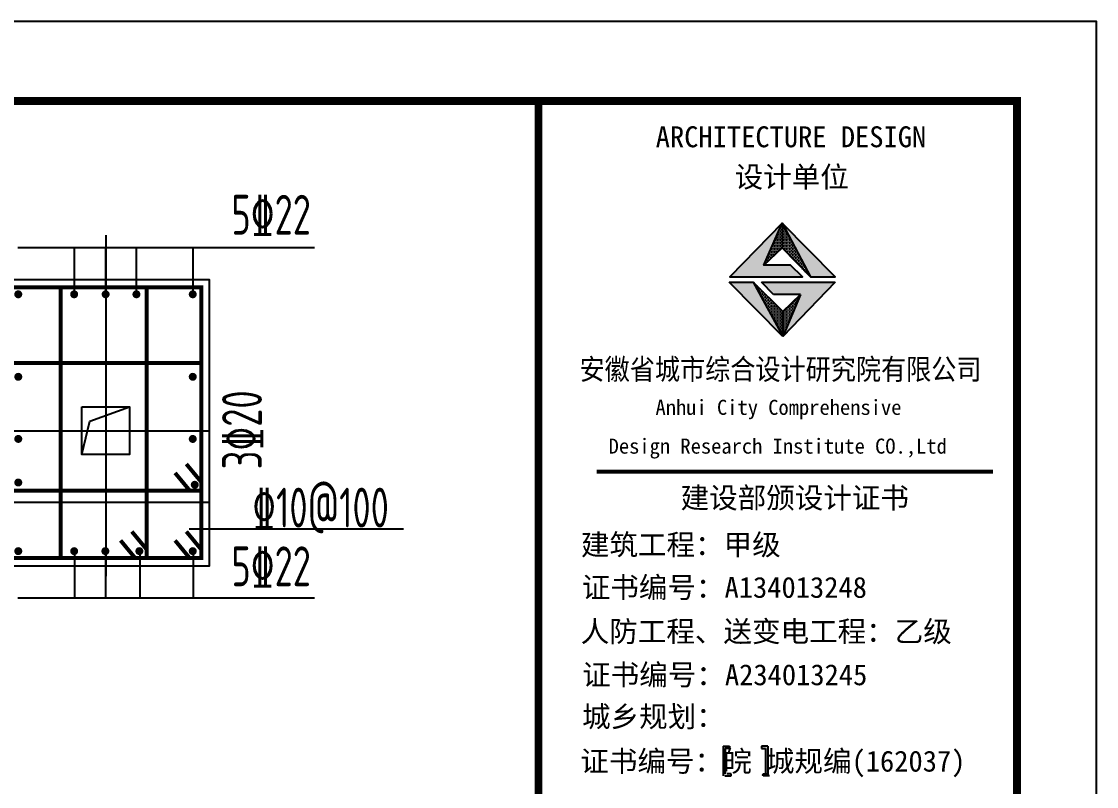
# Model space of a CAD drawing. Extents: x 69728788 to 150163257, y 20675998 to 43663798.
# Drawn here: x 75135621 to 75162631, y 21707068 to 21726288 of the extents above; entities that cross this region are included whole.
import ezdxf
from ezdxf.enums import TextEntityAlignment as Align

# ---------------------------------------------------------------- set-up
doc = ezdxf.new("R2010")
doc.units = 0
doc.header["$LTSCALE"] = 1000
doc.header["$MEASUREMENT"] = 0
doc.linetypes.add('DOTE', pattern=[2.42, 2, -0.2, 0.02, -0.2])
for name, color, linetype in [('03', 3, 'CONTINUOUS'), ('DOTE', 251, 'DOTE'), ('PUB_TEXT', 7, 'CONTINUOUS'), ('PUB_TITLE', 4, 'CONTINUOUS'), ('REIN', 1, 'CONTINUOUS'), ('S_BEAMDIMMASS', 2, 'CONTINUOUS'), ('图框', 253, 'CONTINUOUS'), ('柱', 2, 'CONTINUOUS')]:
    doc.layers.add(name, color=color, linetype=linetype)
doc.styles.add('TSSD_Rein', font='atssdeng.shx', dxfattribs={"width": 0.7, "bigfont": 'atssdchn.shx'})
doc.styles.add('黑体', font='simhei.ttf', dxfattribs={"width": 0.6, "height": 4.3})

# ---------------------------------------------------------------- blocks, each defined once
blk = doc.blocks.new('85623')
at = {"layer": 'DOTE', "color": 251, "linetype": 'DOTE'}
for p, q in [((75337210.2, 21698372), (75337210.2, 21697301)), ((75336885.2, 21697758.4), (75337535.2, 21697758.4)), ((75336885.2, 21697533.4), (75337535.2, 21697533.4))]:
    blk.add_line(p, q, dxfattribs=at)
at = {"layer": 'PUB_TEXT'}
for p, q in [((75336933.6, 21698333.4), (75337865.7, 21698333.4)), ((75337111.5, 21698186.7), (75337111.5, 21698333.4)), ((75337210.4, 21698186.7), (75337210.4, 21698333.4)), ((75337306.8, 21698186.7), (75337306.8, 21698333.4)), ((75337484.9, 21698186.7), (75337484.9, 21698333.4)), ((75337472.5, 21697450.4), (75338145.3, 21697450.4)), ((75337111.5, 21697380.1), (75337111.5, 21697233.4)), ((75337209.5, 21697380.1), (75337209.5, 21697233.4)), ((75337317, 21697380.1), (75337317, 21697233.4)), ((75337484.9, 21697380.1), (75337484.9, 21697233.4)), ((75336933.6, 21697233.4), (75337865.7, 21697233.4))]:
    blk.add_line(p, q, dxfattribs=at)
blk.add_lwpolyline([(75337135.2, 21697833.4), (75337285.2, 21697833.4), (75337285.2, 21697683.4), (75337135.2, 21697683.4)], close=True, dxfattribs=at)
blk.add_lwpolyline([(75337135.2, 21697683.4), (75337160.1, 21697788.4), (75337285.2, 21697833.4)], dxfattribs=at)
at = {"layer": 'REIN', "const_width": 12.5}
for points in [[(75336910.2, 21698208.4), (75337510.2, 21698208.4), (75337510.2, 21697358.4), (75336910.2, 21697358.4)], [(75337068.8, 21698208.4), (75337339, 21698208.4), (75337339, 21697358.4), (75337068.8, 21697358.4)], [(75336910.2, 21697970.5), (75337510.2, 21697970.5), (75337510.2, 21697570.5), (75336910.2, 21697570.5)]]:
    blk.add_lwpolyline(points, close=True, dxfattribs=at)
for points in [[(75336941.6, 21698186.7, 1), (75336929.1, 21698186.7, 1)], [(75337117.1, 21698186.7, 1), (75337104.6, 21698186.7, 1)], [(75337216, 21698186.7, 1), (75337203.5, 21698186.7, 1)], [(75337312.7, 21698186.7, 1), (75337300.2, 21698186.7, 1)], [(75337489.6, 21698186.7, 1), (75337477.1, 21698186.7, 1)], [(75336941.6, 21697927.6, -1), (75336929.1, 21697927.6, -1)], [(75337489.6, 21697927.6, -1), (75337477.1, 21697927.6, -1)], [(75336941.6, 21697732.5, -1), (75336929.1, 21697732.5, -1)], [(75337489.6, 21697732.5, -1), (75337477.1, 21697732.5, -1)], [(75336941.6, 21697595.6, -1), (75336929.1, 21697595.6, -1)], [(75337495.9, 21697588.5, -1), (75337483.4, 21697588.5, -1)], [(75336941.6, 21697380.1, -1), (75336929.1, 21697380.1, -1)], [(75337117.1, 21697380.1, -1), (75337104.6, 21697380.1, -1)], [(75337215.1, 21697380.1, -1), (75337202.6, 21697380.1, -1)], [(75337321.9, 21697380.1, -1), (75337309.4, 21697380.1, -1)], [(75337489.6, 21697380.1, -1), (75337477.1, 21697380.1, -1)]]:
    blk.add_lwpolyline(points, format="xyb", close=True, dxfattribs=at)
for points in [[(75337510.6, 21697596.5), (75337463.2, 21697653.7)], [(75337475.2, 21697568.6), (75337427.8, 21697625.8)], [(75337339.4, 21697384.4), (75337292, 21697441.6)], [(75337510.6, 21697384.4), (75337463.2, 21697441.6)], [(75337304, 21697356.5), (75337256.6, 21697413.7)], [(75337475.2, 21697356.5), (75337427.8, 21697413.7)]]:
    blk.add_lwpolyline(points, dxfattribs=at)
at = {"layer": '柱'}
blk.add_lwpolyline([(75336885.2, 21698233.4), (75337535.2, 21698233.4), (75337535.2, 21697333.4), (75336885.2, 21697333.4)], close=True, dxfattribs=at)
at = {"layer": 'S_BEAMDIMMASS', "style": 'TSSD_Rein', "width": 0.7}
for s, p in [('5%%13222', (75337729.5, 21698436.6)), ('%%13210@100', (75337884.7, 21697517.6)), ('5%%13222', (75337729.5, 21697332.5))]:
    blk.add_text(s, height=125, dxfattribs=at).set_placement(p, align=Align.MIDDLE)
blk.add_text('3%%13220', height=125, rotation=90, dxfattribs=at).set_placement((75337637.8, 21697761), align=Align.MIDDLE)

msp = doc.modelspace()

# ---------------------------------------------------------------- hatches: boundary and pattern name
at = {"layer": '图框'}
for color, points in [(1, [(75154273.6, 21720167.5), (75154728.8, 21721223.6), (75153416.1, 21719874.4), (75155243.9, 21719874.4), (75154940.7, 21720167.5)]), (1, [(75155446.1, 21719868.8), (75156064.9, 21719868.8), (75154728.8, 21721223.6)]), (1, [(75154008, 21719738.6), (75153401.1, 21719738.6), (75154746.6, 21718371.9)]), (1, [(75154217.3, 21719742.6), (75154515.8, 21719429.4), (75155191.9, 21719429.4), (75154746.6, 21718371.9), (75156065.9, 21719742.6)]), (4, [(75153303.5, 21708026.3), (75153406.1, 21708026.3), (75153406.1, 21708077.5), (75153358.7, 21708077.5), (75153248.3, 21708077.5), (75153248.3, 21707332.8), (75153358.7, 21707332.8), (75153406.1, 21707332.8), (75153406.1, 21707384), (75153303.5, 21707384)]), (4, [(75154313.5, 21707384), (75154210.9, 21707384), (75154210.9, 21707332.8), (75154258.3, 21707332.8), (75154368.7, 21707332.8), (75154368.7, 21708077.5), (75154258.3, 21708077.5), (75154210.9, 21708077.5), (75154210.9, 21708026.3), (75154313.5, 21708026.3)])]:
    msp.add_hatch(color=color, dxfattribs=at).paths.add_polyline_path(points)
h = msp.add_hatch(dxfattribs=at)
h.set_pattern_fill('DOTS', color=256, scale=600, style=0)
h.set_pattern_definition([(0, (70596003.2, 23443323.27), (18.75, 37.5), [0, -37.5])])
h.paths.add_polyline_path([(75154746.6, 21718371.9), (75154746.6, 21719001.8), (75154008, 21719738.6)])
h.paths.add_polyline_path([(75155191.9, 21719429.4), (75154746.6, 21719001.8), (75154746.6, 21718371.9)])
h.paths.add_polyline_path([(75154728.8, 21721223.6), (75154728.8, 21720602.5), (75155446.1, 21719868.8)])
h.paths.add_polyline_path([(75154728.8, 21720602.5), (75154728.8, 21721223.6), (75154273.6, 21720167.5)])

# ---------------------------------------------------------------- linework, layer by layer
at = {"layer": 'PUB_TITLE'}
msp.add_lwpolyline([(75043830.5, 21642287.7), (75162630.5, 21642287.7), (75162630.5, 21726287.7), (75043830.5, 21726287.7)], close=True, dxfattribs=at)
at = {"layer": 'PUB_TITLE', "const_width": 200}
msp.add_lwpolyline([(75048830.5, 21644287.7), (75160630.5, 21644287.7), (75160630.5, 21724287.7), (75048830.5, 21724287.7)], close=True, dxfattribs=at)
at = {"layer": '图框'}
for p, q in [((75154273.6, 21720167.5), (75154728.8, 21721223.6)), ((75154728.8, 21721223.6), (75155446.1, 21719868.8)), ((75154746.6, 21718371.9), (75153401.1, 21719738.6)), ((75153401.1, 21719738.6), (75154008, 21719738.6)), ((75154746.6, 21718371.9), (75153401.1, 21719738.6)), ((75153401.1, 21719738.6), (75154008, 21719738.6)), ((75153401.1, 21719738.6), (75154008, 21719738.6)), ((75154746.6, 21719001.8), (75154008, 21719738.6)), ((75154217.3, 21719742.6), (75156065.9, 21719742.6)), ((75154515.8, 21719429.4), (75154217.3, 21719742.6)), ((75156065.9, 21719742.6), (75154746.6, 21718371.9)), ((75155191.9, 21719429.4), (75154515.8, 21719429.4)), ((75154746.6, 21719001.8), (75155191.9, 21719429.4)), ((75155191.9, 21719429.4), (75154746.6, 21718371.9)), ((75154746.6, 21718371.9), (75154746.6, 21719001.8)), ((75154746.6, 21718371.9), (75154746.6, 21719001.8)), ((75154746.6, 21718371.9), (75154746.6, 21719001.8))]:
    msp.add_line(p, q, dxfattribs=at)
at = {"layer": '图框', "color": 1}
for p, q in [((75154746.6, 21718371.9), (75153401.1, 21719738.6)), ((75154008, 21719738.6), (75154746.6, 21718371.9))]:
    msp.add_line(p, q, dxfattribs=at)
at = {"layer": '图框', "color": 4}
for p, q in [((75153248.3, 21708077.5), (75153358.7, 21708077.5)), ((75153248.3, 21708077.5), (75153248.3, 21707332.8)), ((75153406.1, 21708026.3), (75153303.5, 21708026.3)), ((75153303.5, 21708026.3), (75153303.5, 21707384)), ((75153358.7, 21708077.5), (75153406.1, 21708077.5)), ((75153406.1, 21708077.5), (75153406.1, 21708026.3)), ((75154258.3, 21708077.5), (75154210.9, 21708077.5)), ((75154210.9, 21708077.5), (75154210.9, 21708026.3)), ((75154210.9, 21708026.3), (75154313.5, 21708026.3)), ((75154368.7, 21708077.5), (75154258.3, 21708077.5)), ((75154313.5, 21708026.3), (75154313.5, 21707384)), ((75154368.7, 21708077.5), (75154368.7, 21707332.8)), ((75153452, 21707384), (75153349.4, 21707384)), ((75153452, 21707332.8), (75153452, 21707384)), ((75154256.9, 21707332.8), (75154256.9, 21707384)), ((75154256.9, 21707384), (75154359.5, 21707384)), ((75153294.2, 21707332.8), (75153404.7, 21707332.8)), ((75153404.7, 21707332.8), (75153452, 21707332.8)), ((75154304.2, 21707332.8), (75154256.9, 21707332.8)), ((75154414.7, 21707332.8), (75154304.2, 21707332.8))]:
    msp.add_line(p, q, dxfattribs=at)
for points, const_width in [([(75148612, 21724287.7), (75148612, 21644287.7)], 197.2), ([(75150069.5, 21714975.7), (75160029.5, 21714975.7)], 99.6)]:
    msp.add_lwpolyline(points, dxfattribs=dict(at, const_width=const_width))
at = {"layer": '图框'}
for points in [[(75154940.7, 21720167.5), (75154273.6, 21720167.5), (75154728.8, 21720602.5), (75155446.1, 21719868.8), (75156064.9, 21719868.8), (75154728.8, 21721223.6), (75153416.1, 21719874.4), (75155243.9, 21719874.4), (75154940.7, 21720167.5)], [(75154728.8, 21721223.6), (75154728.8, 21720602.5)]]:
    msp.add_lwpolyline(points, dxfattribs=at)

# ---------------------------------------------------------------- block references
at = {"layer": '03', "xscale": 8, "yscale": 8, "zscale": 8}
msp.add_blockref('85623', (-527559943.3, -151866059.6), dxfattribs=at)

# ---------------------------------------------------------------- texts
at = {"layer": '图框', "color": 4, "style": '黑体'}
for s, height, p in [('ARCHITECTURE DESIGN', 525.888, (75151555.5, 21723128.3)), ('设计单位', 525.89, (75153538.1, 21722121)), ('Anhui City Comprehensive ', 378.48, (75151550.2, 21716404.7)), (' Design Research Institute CO.,Ltd', 378.48, (75150115.5, 21715430.7)), ('建设部颁设计证书', 525.89, (75152180.5, 21714058.4)), (' 建筑工程：甲级', 525.89, (75149317.9, 21712879.9)), ('证书编号：A134013248', 525.888, (75149698.3, 21711808.3)), ('人防工程、送变电工程：乙级', 525.888, (75149670.7, 21710700.9)), ('证书编号：A234013245', 525.888, (75149707.9, 21709612.6)), ('城乡规划：', 525.89, (75149704, 21708562)), ('证书编号：皖 城规编(162037)', 525.888, (75149662, 21707441.7))]:
    msp.add_text(s, height=height, dxfattribs=at).set_placement(p)
at = {"layer": '图框', "color": 4, "style": '黑体', "width": 0.88}
msp.add_text('安徽省城市综合设计研究院有限公司', height=525.888, dxfattribs=at).set_placement((75149641.9, 21717288.6))

doc.saveas('drawing.dxf')
